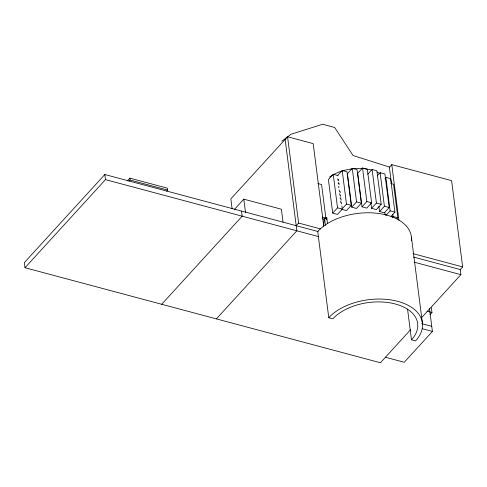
<?xml version="1.0" encoding="UTF-8"?>
<svg xmlns="http://www.w3.org/2000/svg" width="487" height="487" viewBox="0 0 487 487"><rect width="100%" height="100%" fill="white"/><g stroke="black" fill="none" stroke-linecap="round" stroke-linejoin="round"><path stroke-width="0.73" d="M323.63 225.195L324.385 218.547M326.527 219.82L326.783 217.604L325.626 217.707M318.169 231.562L104.821 174.516L24.35 262.609L25.007 267.722L380.42 362.754L410.541 329.778M25.007 267.722L105.472 179.63L104.821 174.516M127.296 180.914L129.834 178.132L167.431 188.189L167.674 190.1L166.657 191.214M129.067 181.164L130.084 180.05L129.834 178.132M323.764 226.145L313.19 143.628L287.561 136.78L230.832 198.885L232.08 208.637M234.241 209.623L243.798 199.159L281.389 209.215L283.044 222.151M161.702 304.272L242.173 216.179L241.515 211.066M338.015 175.57L333.236 174.291L328.402 179.575L332.7 213.129L337.485 214.408L342.312 209.118L337.534 207.839L332.7 213.129M337.363 175.795L342.191 170.505L346.975 171.789L351.273 205.337L346.446 210.621L341.661 209.343L346.488 204.059L342.191 170.505M296.199 225.688L298.61 223.046L287.561 136.78M352.259 168.344L347.432 173.628L351.73 207.176L356.514 208.454L361.342 203.17L357.044 169.622L352.259 168.344L356.557 201.892L351.73 207.176M216.38 318.894L296.851 230.801L285.145 139.422M362.535 167.991L357.708 173.275L362.005 206.823L366.79 208.107L371.618 202.817L367.32 169.269L362.535 167.991L366.833 201.539L362.005 206.823M317.926 183.556L321.584 184.536L325.882 218.085L324.677 219.406L322.479 218.815M367.758 174.243L372.105 169.482L376.889 170.767L381.187 204.315L376.36 209.599L371.575 208.32L370.905 203.097M377.212 175.862L380.11 172.69L384.894 173.969L389.192 207.517L384.365 212.801L379.58 211.522L378.91 206.305M421.425 317.865L460.891 274.662L460.233 269.548L462.65 266.906L451.601 180.634L391.792 164.649L389.381 167.291L391.493 183.794M384.87 178.376L385.838 177.323L390.623 178.601L394.92 212.149L391.055 216.374M371.575 208.32L376.402 203.03L372.105 169.482M379.58 211.522L384.407 206.238L380.11 172.69M385.789 215.625L390.136 210.871L385.838 177.323M392.102 217.567L393.07 216.508L392.784 214.274M396.887 218.846L397.855 217.792L393.557 184.238L390.824 183.508M429.918 314.742L431.963 312.496L431.348 307.705M429.473 308.527L432.413 331.44L404.247 362.273L385.448 357.245M281.924 141.127L290.946 134.284L322.668 124.246L334.63 127.448L353.075 155.523L389.801 167.169M376.402 203.03L381.187 204.315M366.833 201.539L371.618 202.817M384.407 206.238L389.192 207.517M356.557 201.892L361.342 203.17M390.136 210.871L394.92 212.149M346.488 204.059L351.273 205.337M393.07 216.508L397.855 217.792M322.224 217.105L325.882 218.085M298.61 223.046L320.58 228.92M413.055 253.642L462.65 266.906M130.084 180.05L167.674 190.1M413.56 257.069L460.233 269.548M105.472 179.63L318.821 236.676M414.212 262.176L460.891 274.662M427.02 311.175L431.963 312.496M421.632 323.624L431.756 326.327M422.29 328.731L432.413 331.44M328.78 317.713L332.877 318.808A45.845 27.01 -7.3 0 1 395.316 303.991A45.845 27.01 -7.3 0 1 411.478 339.823L415.581 340.918A50.63 29.829 -7.3 0 0 397.727 301.35A50.63 29.829 -7.3 0 0 328.78 317.713L317.725 231.447A50.63 29.829 -7.3 0 1 375.629 213.123A50.63 29.829 -7.3 0 1 411.424 240.426M411.412 237.157L422.46 323.429M391.792 164.649L398.902 220.161M407.54 309.068L411.478 339.823M384.827 212.423L385.114 214.664M338.495 179.301L338.684 180.793M338.97 183.027L339.165 184.518M340.023 191.227L340.212 192.718M340.498 194.958L340.693 196.444M340.979 198.684L341.168 200.175M341.454 202.409L341.649 203.901M341.935 206.141L342.124 207.626M337.747 178.778L337.935 180.269M338.222 182.503L338.416 183.995M338.702 186.229L338.891 187.72M339.177 189.96L339.372 191.452M339.658 193.686L339.847 195.177M340.133 197.412L340.322 198.903M340.614 201.143L340.803 202.635M333.236 174.291L337.534 207.839M326.783 217.604L327.556 223.636M324.567 218.56L325.438 225.353M243.798 199.159L245.545 212.819M329.571 177.055A33.889 19.967 -7.3 0 1 333.23 174.742M333.796 174.437A33.889 19.967 -7.3 0 1 352.198 168.861M353.617 168.709A33.889 19.967 -7.3 0 1 371.271 170.012M376.975 172.051A33.889 19.967 -7.3 0 1 379.927 173.64"/></g></svg>
